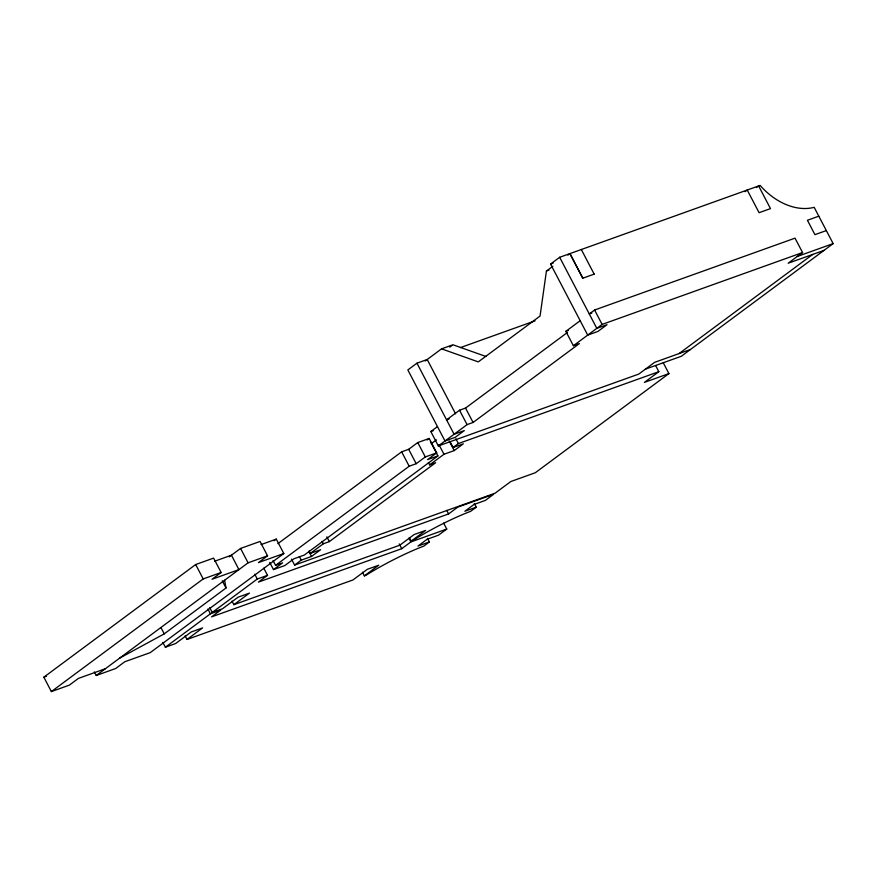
<?xml version="1.0" encoding="UTF-8"?>
<svg xmlns="http://www.w3.org/2000/svg" width="877" height="877" viewBox="0 0 877 877"><rect width="100%" height="100%" fill="white"/><g stroke="black" fill="none" stroke-linecap="round" stroke-linejoin="round"><path stroke-width="1.32" d="M552.839 266.279L546.426 271.037L540.057 316.049L478.283 361.894L441.559 348.849L425.181 361.006M416.948 363.188L407.838 369.941L444.99 440.999L455.229 437.327L464.339 430.574L454.1 434.247L416.948 363.188L427.209 359.504L455.569 413.801M559.669 257.29L596.809 328.349L607.048 324.676L597.95 331.429L587.7 335.102L550.559 264.043L559.669 257.29L760.118 185.42A58.551 42.282 53.4 0 0 814.174 207.323L833.15 243.609L681.33 356.27L645.439 369.129M567.901 255.108L569.918 253.606L582.81 278.195L594.189 274.117M449.748 347.139L451.885 345.56M105.339 668.745L78.426 678.392L69.316 685.145L51.37 691.58L43.85 677.187L195.67 564.536L213.615 558.101L221.147 572.495L212.037 579.248L238.95 569.601L231.429 555.207L214.766 561.181M229.237 556.829L240.561 548.432L260.041 541.449L267.551 555.821L258.419 562.596L283.808 553.519L276.288 539.125L261.061 544.584M51.37 691.58L203.201 578.93L221.147 572.495M274.095 540.747L276.288 539.125M745.044 191.668L747.237 190.035L759.087 212.694L770.488 208.616L758.638 185.946L756.434 187.579M94.354 671.903L96.24 675.498L248.081 562.826L267.551 555.821M277.91 543.652L401.655 451.83L408.671 449.309L417.781 442.556L429.171 438.467L436.702 452.861L427.592 459.625L437.908 455.919L430.388 441.526M690.429 349.506L654.549 362.376L638.785 374.073L438.336 445.933L430.815 431.539L437.47 426.606M567.474 332.438L465.544 408.068L459.548 410.228L446.568 419.853L449.134 418.932M438.336 445.933L467.068 424.621L473.065 422.462L579.379 343.587L573.383 345.735L565.862 331.342L580.179 320.708M824.04 250.373L788.149 263.232L802.565 252.543L795.033 238.149L594.595 310.019L589.289 313.955L591.843 313.034M119.71 658.079L164.24 633.852L226.014 588.007L224.589 580.256M427.154 439.969L429.171 438.467M431.331 443.652L436.45 439.859M283.808 553.519L150.208 652.652L124.819 661.729L115.709 668.493L96.24 675.498M273.065 560.567L275.575 565.358L409.186 466.224L416.202 463.703L425.301 456.95L436.702 452.861M162.87 642.424L165.38 647.215L210.414 613.801L220.653 610.129L211.532 616.893L401.743 548.695L410.864 541.931L446.755 529.061L443.619 523.076M209.735 607.651L212.245 612.442L257.279 579.017L267.518 575.345L263.769 568.164M573.383 345.735L602.115 324.413L802.565 252.543M269.721 562.409L273.481 569.601L282.591 562.848L275.575 565.358M267.518 575.345L258.397 582.12L448.607 513.922L457.728 507.147L493.619 494.288L485.354 500.416L473.964 504.494L464.843 511.269L476.233 507.18L474.358 503.584M185.135 635.869L187.009 639.454L202.609 627.888L191.23 631.966L175.63 643.543L165.38 647.215M231.999 601.085L233.874 604.681L249.474 593.104L238.105 597.182L222.506 608.759L212.245 612.442M437.908 455.919L304.308 555.064L293.981 558.759L284.872 565.522L273.481 569.601M291.471 559.087L294.606 565.084L301.26 560.151L311.499 556.478L320.609 549.726L310.37 553.398L309.11 550.997M310.37 553.398L323.339 543.762L329.335 541.613L435.65 462.727L429.653 464.887L428.393 462.486M429.653 464.887L443.97 454.253L454.22 450.581L463.319 443.828L453.08 447.5L449.945 441.504M453.08 447.5L458.386 443.565L658.835 371.695L655.7 365.698M362.475 572.286L364.35 575.871L378.711 565.216L367.32 569.305L352.949 579.96L187.009 639.454M409.34 537.502L411.214 541.098L425.586 530.442L414.185 534.521L399.824 545.187L233.874 604.681M679.039 353.595L812.65 254.451M427.494 538.368L429.368 541.953L423.755 546.13A58.551 8.649 -27.6 0 0 365.83 575.345L364.35 575.871M446.755 529.061L438.489 535.189L427.099 539.278L417.978 546.042L429.368 541.953M476.233 507.18L470.62 511.346A58.551 8.649 -27.6 0 0 412.694 540.572L411.214 541.098M658.835 371.695L644.42 382.383L668.921 373.602L663.275 362.804M668.921 373.602L535.31 472.736L510.82 481.528L495.056 493.214L294.606 565.084M550.559 264.043L553.124 263.122M546.426 271.037L548.958 270.127M441.559 348.849L452.949 344.771L485.88 356.457M818.811 216.18L807.421 220.27L814.941 234.663L826.331 230.574M460.447 347.588L535.058 320.839M565.862 331.342L568.252 330.476M797.259 256.479L833.15 243.609M430.815 431.539L433.381 430.618M43.85 677.187L46.415 676.266M581.319 249.506L594.168 274.139M569.918 253.606L582.788 278.217M594.595 310.019L602.115 324.413M465.544 408.068L473.065 422.462M459.548 410.228L467.068 424.621M455.876 438.763L458.386 443.565M449.199 440.988L454.22 450.581M438.96 444.661L443.97 454.253M417.781 442.556L425.301 456.95M446.733 510.326L448.607 513.922M408.671 449.309L416.202 463.703M401.655 451.83L409.186 466.224M408.989 538.335L410.864 541.931M399.232 543.904L401.743 548.695M326.836 536.823L329.335 541.613M322.089 541.372L323.339 543.762M308.989 551.677L311.499 556.478M299.375 556.555L301.26 560.151M254.779 574.227L257.279 579.017M240.561 548.432L248.081 562.826M222.254 580.815L226.014 588.007M195.67 564.536L203.201 578.93M207.915 609.011L210.414 613.801M161.105 627.855L164.24 633.852"/></g></svg>
